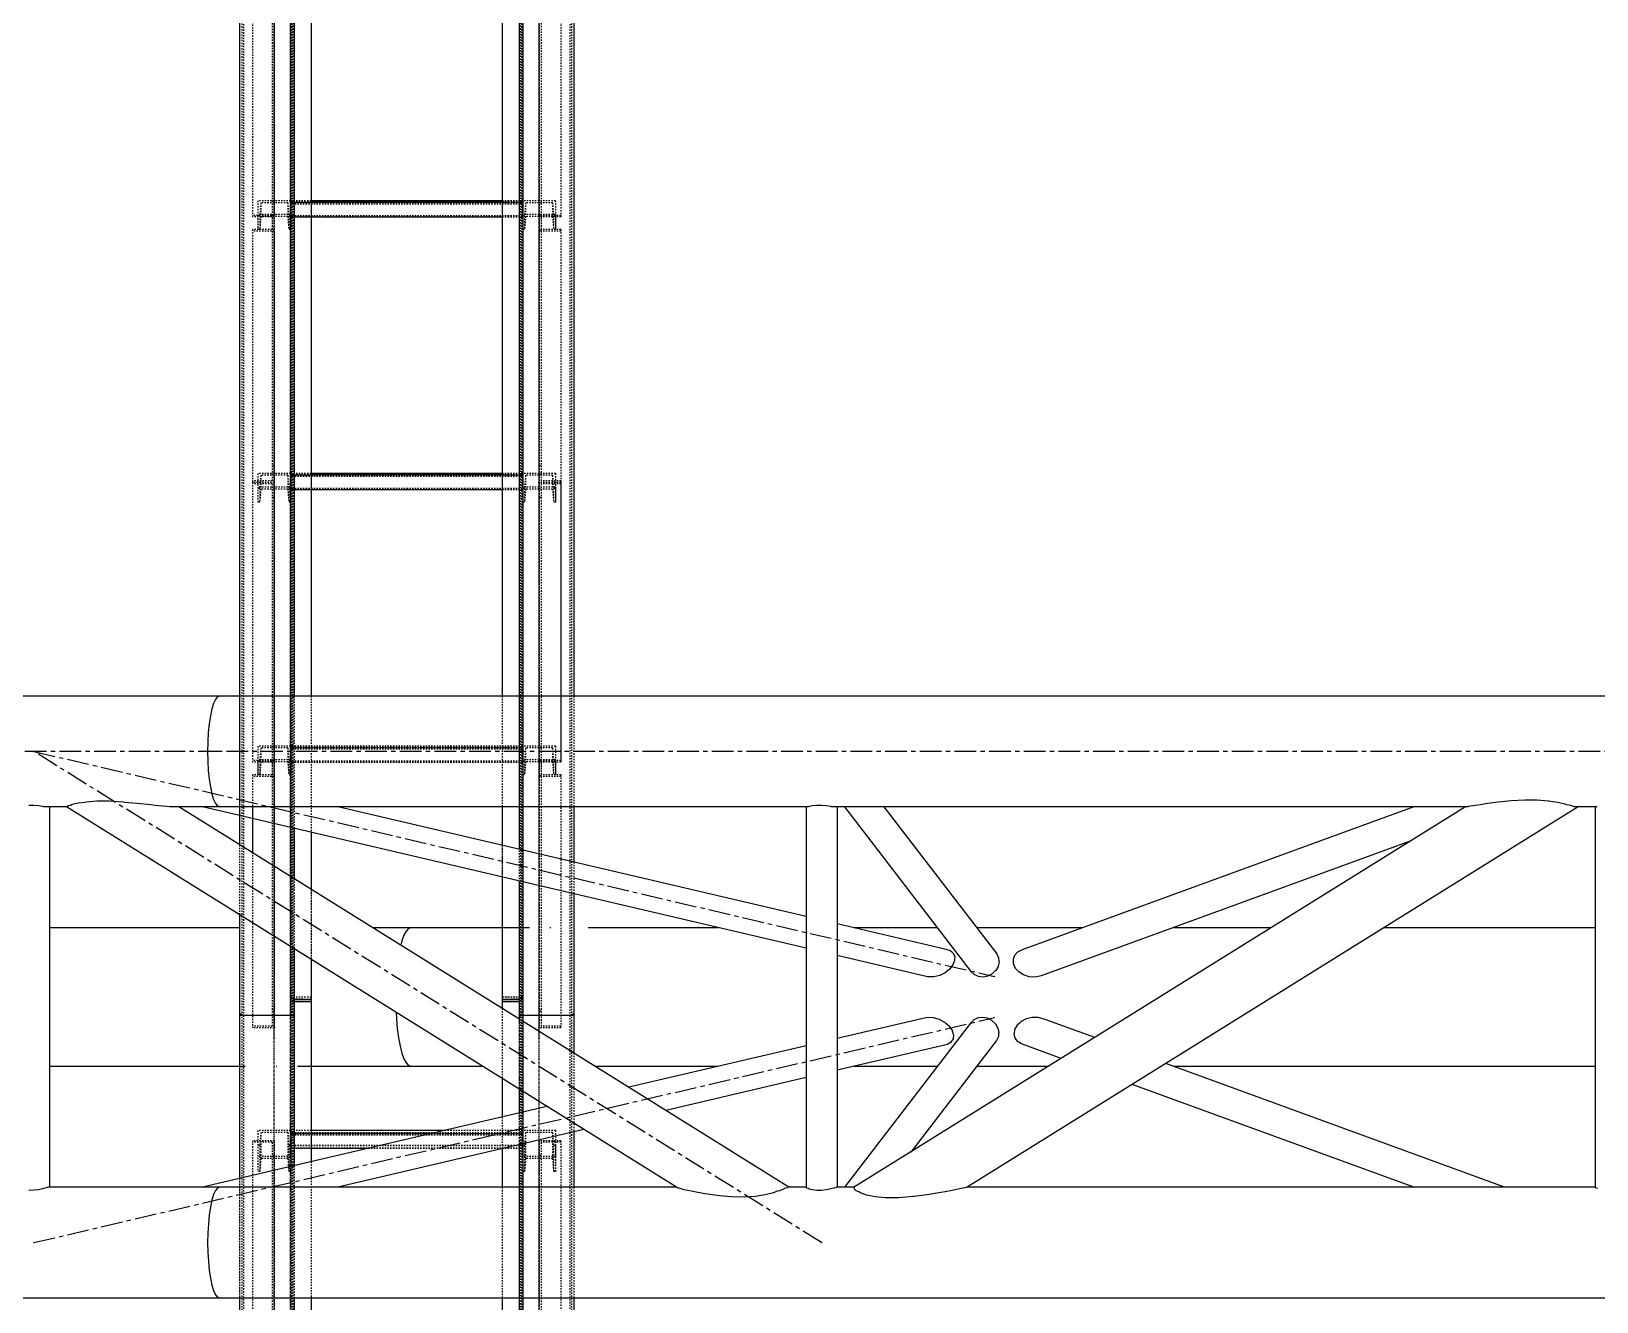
# Model space of a CAD drawing. Header units: millimetres. Extents: x 5143 to 30813, y 232 to 21408.
# Drawn here: x 8940 to 9513, y 7429 to 7894 of the extents above; entities that cross this region are included whole.
import ezdxf

# ---------------------------------------------------------------- set-up
doc = ezdxf.new("R2010")
doc.units = ezdxf.units.MM
doc.header["$LTSCALE"] = 0.25
for name, pattern in [('CENTER', [50.8, 31.75, -6.35, 6.35, -6.35]), ('XKITLINE00', [0]), ('XKITLINE02', [4, 2, -2]), ('XKITLINE03', [6, 3, -1, 1, -1])]:
    doc.linetypes.add(name, pattern=pattern)

msp = doc.modelspace()

# ---------------------------------------------------------------- linework, layer by layer
at = {"color": 1, "linetype": 'XKITLINE03'}
for p, q in [((9028.63, 7525.02), (9028.63, 9181.75)), ((9034.61, 7540.27), (9034.61, 9180.27)), ((9119.61, 9180.27), (9119.61, 7540.28)), ((9125.61, 7525.02), (9125.61, 9181.75)), ((9028.63, 7928.64), (9028.63, 7826.68)), ((9125.61, 7826.68), (9125.61, 7928.64)), ((9034.63, 7832.03), (9034.63, 7827)), ((9034.63, 7831.49), (9119.61, 7831.49)), ((9119.61, 7827), (9119.61, 7832.03)), ((9028.63, 7820.87), (9028.63, 7728.84)), ((9125.61, 7728.84), (9125.61, 7820.87)), ((9034.63, 7732.13), (9034.63, 7727.1)), ((9034.63, 7731.59), (9119.61, 7731.59)), ((9119.61, 7727.1), (9119.61, 7732.13)), ((9028.63, 7728.84), (9028.63, 7626.88)), ((9125.61, 7626.88), (9125.61, 7728.84)), ((9034.63, 7632.23), (9034.63, 7627.2)), ((9119.61, 7627.2), (9119.61, 7632.23)), ((9034.63, 7631.69), (9119.61, 7631.69)), ((9028.63, 7621.07), (9028.63, 7529.04)), ((9125.61, 7529.04), (9125.61, 7621.07)), ((9034.61, 5900.27), (9034.61, 7540.27)), ((9119.61, 7540.27), (9119.61, 5900.28)), ((9028.63, 5880.81), (9028.63, 7537.69)), ((9125.61, 5880.81), (9125.61, 7537.69)), ((9034.63, 7491.34), (9034.63, 7481.79)), ((9034.63, 7490.31), (9119.61, 7490.31)), ((9119.61, 7481.79), (9119.61, 7491.34)), ((9028.63, 7487.57), (9028.63, 7381.72)), ((9125.61, 7381.72), (9125.61, 7487.57))]:
    msp.add_line(p, q, dxfattribs=at)
at = {"color": 3, "linetype": 'XKITLINE02'}
for p, q in [((9034.61, 9180.27), (9034.61, 7539.38)), ((9035.46, 9180.21), (9035.46, 7539.44)), ((9118.76, 9180.21), (9118.76, 7539.44)), ((9119.61, 9180.27), (9119.61, 7539.38)), ((9015.93, 9176.95), (9015.93, 7570.38)), ((9016.78, 9176.95), (9016.78, 7533.97)), ((9017.31, 9176.75), (9017.31, 7533.54)), ((9034.55, 9176.75), (9034.54, 7533.54)), ((9035.08, 9176.95), (9035.08, 7533.97)), ((9118.31, 9176.95), (9118.31, 7582.78)), ((9119.16, 9176.95), (9119.16, 7533.97)), ((9119.69, 9176.75), (9119.69, 7533.54)), ((9136.93, 9176.75), (9136.92, 7533.54)), ((9137.46, 9176.95), (9137.46, 7533.97)), ((9042.11, 9119.58), (9042.11, 7540.24)), ((9112.11, 9110.57), (9112.11, 7540.24)), ((9020.63, 7928.64), (9020.63, 7826.12)), ((9027.83, 7928.08), (9027.83, 7821.13)), ((9028.63, 7926.9), (9028.63, 7821.13)), ((9125.61, 7928.64), (9125.61, 7821.13)), ((9126.41, 7928.08), (9126.41, 7821.13)), ((9133.61, 7928.64), (9133.61, 7826.12)), ((9022.63, 7832.03), (9022.63, 7826.53)), ((9034.63, 7832.03), (9022.63, 7832.03)), ((9022.63, 7832.03), (9022.63, 7826.68)), ((9034.63, 7827), (9022.63, 7827)), ((9023.69, 7831.33), (9023.31, 7826.53)), ((9033.57, 7831.33), (9023.69, 7831.33)), ((9023.69, 7831.33), (9023.69, 7826.3)), ((9028.63, 7826.93), (9027.83, 7826.93)), ((9027.83, 7826.93), (9027.83, 7821.48)), ((9027.83, 7826.93), (9027.83, 7729.45)), ((9028.63, 7826.93), (9028.63, 7820.87)), ((9028.63, 7826.93), (9028.63, 7728.84)), ((9033.57, 7831.33), (9033.95, 7826.53)), ((9033.57, 7831.33), (9033.57, 7826.3)), ((9034.63, 7832.03), (9034.63, 7826.53)), ((9034.63, 7832.03), (9034.63, 7827)), ((9034.63, 7832.03), (9034.63, 7825.99)), ((9042.11, 7832.03), (9034.63, 7832.03)), ((9042.11, 7831.49), (9034.63, 7831.49)), ((9119.61, 7831.28), (9034.63, 7831.28)), ((9119.61, 7830.84), (9034.63, 7830.84)), ((9034.63, 7827), (9034.63, 7821.51)), ((9119.61, 7832.03), (9112.11, 7832.03)), ((9119.61, 7831.49), (9112.11, 7831.49)), ((9119.61, 7832.03), (9119.61, 7825.99)), ((9119.61, 7832.03), (9119.61, 7827)), ((9119.61, 7832.03), (9119.61, 7826.53)), ((9131.61, 7832.03), (9119.61, 7832.03)), ((9119.61, 7827), (9119.61, 7821.51)), ((9131.61, 7827), (9119.61, 7827)), ((9120.67, 7831.33), (9120.29, 7826.53)), ((9120.67, 7831.33), (9120.67, 7826.3)), ((9130.55, 7831.33), (9120.67, 7831.33)), ((9125.61, 7826.93), (9125.61, 7728.84)), ((9126.41, 7826.93), (9125.61, 7826.93)), ((9126.41, 7826.93), (9126.41, 7729.45)), ((9130.55, 7831.33), (9130.55, 7826.3)), ((9130.55, 7831.33), (9130.93, 7826.53)), ((9131.61, 7832.03), (9131.61, 7827)), ((9131.61, 7832.03), (9131.61, 7826.53)), ((9131.61, 7827), (9131.61, 7821.51)), ((9028.63, 7826.68), (9020.63, 7826.68)), ((9027.83, 7826.12), (9020.63, 7826.12)), ((9027.83, 7821.48), (9020.63, 7821.48)), ((9020.63, 7821.48), (9020.63, 7820.87)), ((9020.63, 7821.48), (9020.63, 7728.84)), ((9022.63, 7826.68), (9022.63, 7821.51)), ((9023.31, 7826.53), (9022.63, 7826.53)), ((9022.63, 7826.53), (9022.63, 7821.51)), ((9023.31, 7821.51), (9022.63, 7821.51)), ((9023.31, 7826.53), (9023.31, 7821.51)), ((9023.69, 7826.3), (9023.31, 7821.51)), ((9033.57, 7826.3), (9023.69, 7826.3)), ((9028.63, 7821.13), (9027.83, 7821.13)), ((9033.57, 7826.3), (9033.95, 7821.51)), ((9034.63, 7826.53), (9033.95, 7826.53)), ((9033.95, 7826.53), (9033.95, 7821.51)), ((9034.63, 7821.51), (9033.95, 7821.51)), ((9034.63, 7826.53), (9034.63, 7821.51)), ((9119.61, 7826.53), (9034.63, 7826.53)), ((9119.61, 7826.5), (9034.63, 7826.5)), ((9119.61, 7826.02), (9034.63, 7826.02)), ((9042.11, 7825.99), (9034.63, 7825.99)), ((9119.61, 7825.99), (9112.11, 7825.99)), ((9119.61, 7826.53), (9119.61, 7821.51)), ((9120.29, 7826.53), (9119.61, 7826.53)), ((9120.29, 7821.51), (9119.61, 7821.51)), ((9120.29, 7826.53), (9120.29, 7821.51)), ((9120.67, 7826.3), (9120.29, 7821.51)), ((9130.55, 7826.3), (9120.67, 7826.3)), ((9125.61, 7826.68), (9125.61, 7821.13)), ((9133.61, 7826.68), (9125.61, 7826.68)), ((9126.41, 7821.13), (9125.61, 7821.13)), ((9126.41, 7826.12), (9126.41, 7821.13)), ((9133.61, 7826.12), (9126.41, 7826.12)), ((9133.61, 7821.48), (9126.41, 7821.48)), ((9130.55, 7826.3), (9130.93, 7821.51)), ((9130.93, 7826.53), (9130.93, 7821.51)), ((9131.61, 7826.53), (9130.93, 7826.53)), ((9131.61, 7821.51), (9130.93, 7821.51)), ((9131.61, 7826.53), (9131.61, 7821.51)), ((9133.61, 7826.68), (9133.61, 7826.12)), ((9133.61, 7821.48), (9133.61, 7728.84)), ((9028.63, 7820.87), (9020.63, 7820.87)), ((9133.61, 7820.87), (9125.61, 7820.87)), ((9027.83, 7729.45), (9020.63, 7729.45)), ((9022.63, 7732.13), (9022.63, 7721.61)), ((9034.63, 7732.13), (9022.63, 7732.13)), ((9023.69, 7731.43), (9023.31, 7726.63)), ((9033.57, 7731.43), (9023.69, 7731.43)), ((9023.69, 7731.43), (9023.69, 7726.4)), ((9028.63, 7734.91), (9027.83, 7734.91)), ((9033.57, 7731.43), (9033.95, 7726.63)), ((9033.57, 7731.43), (9033.57, 7726.4)), ((9034.63, 7732.13), (9034.63, 7721.61)), ((9034.63, 7732.13), (9034.63, 7726.09)), ((9042.11, 7732.13), (9034.63, 7732.13)), ((9042.11, 7731.59), (9034.63, 7731.59)), ((9119.61, 7731.38), (9034.63, 7731.38)), ((9119.61, 7730.94), (9034.63, 7730.94)), ((9119.61, 7732.13), (9112.11, 7732.13)), ((9119.61, 7731.59), (9112.11, 7731.59)), ((9119.61, 7732.13), (9119.61, 7726.09)), ((9119.61, 7732.13), (9119.61, 7727.1)), ((9119.61, 7732.13), (9119.61, 7726.63)), ((9131.61, 7732.13), (9119.61, 7732.13)), ((9120.67, 7731.43), (9120.29, 7726.63)), ((9120.67, 7731.43), (9120.67, 7726.4)), ((9130.55, 7731.43), (9120.67, 7731.43)), ((9125.61, 7734.91), (9125.61, 7728.84)), ((9126.41, 7734.91), (9125.61, 7734.91)), ((9126.41, 7734.91), (9126.41, 7729.45)), ((9133.61, 7729.45), (9126.41, 7729.45)), ((9130.55, 7731.43), (9130.55, 7726.4)), ((9130.55, 7731.43), (9130.93, 7726.63)), ((9131.61, 7732.13), (9131.61, 7727.1)), ((9131.61, 7732.13), (9131.61, 7726.63)), ((9133.61, 7729.45), (9133.61, 7728.84)), ((9020.63, 7728.84), (9020.63, 7728.29)), ((9028.63, 7728.84), (9020.63, 7728.84)), ((9020.63, 7728.84), (9020.63, 7626.32)), ((9028.63, 7728.84), (9020.63, 7728.84)), ((9027.83, 7728.29), (9020.63, 7728.29)), ((9034.63, 7727.1), (9022.63, 7727.1)), ((9023.31, 7726.63), (9022.63, 7726.63)), ((9023.31, 7726.63), (9023.31, 7721.61)), ((9023.69, 7726.4), (9023.31, 7721.61)), ((9033.57, 7726.4), (9023.69, 7726.4)), ((9027.83, 7728.29), (9027.83, 7723.29)), ((9027.83, 7728.29), (9027.83, 7621.33)), ((9028.63, 7728.84), (9028.63, 7723.29)), ((9028.63, 7726.4), (9028.63, 7621.33)), ((9033.57, 7726.4), (9033.95, 7721.61)), ((9034.63, 7726.63), (9033.95, 7726.63)), ((9033.95, 7726.63), (9033.95, 7721.61)), ((9119.61, 7726.63), (9034.63, 7726.63)), ((9119.61, 7726.6), (9034.63, 7726.6)), ((9119.61, 7726.12), (9034.63, 7726.12)), ((9042.11, 7726.09), (9034.63, 7726.09)), ((9119.61, 7726.09), (9112.11, 7726.09)), ((9119.61, 7727.1), (9119.61, 7721.61)), ((9131.61, 7727.1), (9119.61, 7727.1)), ((9119.61, 7726.63), (9119.61, 7721.61)), ((9120.29, 7726.63), (9119.61, 7726.63)), ((9120.29, 7726.63), (9120.29, 7721.61)), ((9120.67, 7726.4), (9120.29, 7721.61)), ((9130.55, 7726.4), (9120.67, 7726.4)), ((9125.61, 7728.84), (9125.61, 7621.33)), ((9133.61, 7728.84), (9125.61, 7728.84)), ((9133.61, 7728.84), (9125.61, 7728.84)), ((9126.41, 7728.29), (9126.41, 7621.33)), ((9133.61, 7728.29), (9126.41, 7728.29)), ((9130.55, 7726.4), (9130.93, 7721.61)), ((9130.93, 7726.63), (9130.93, 7721.61)), ((9131.61, 7726.63), (9130.93, 7726.63)), ((9131.61, 7727.1), (9131.61, 7721.61)), ((9131.61, 7726.63), (9131.61, 7721.61)), ((9133.61, 7728.84), (9133.61, 7626.32)), ((9133.61, 7728.29), (9133.61, 7626.32)), ((9023.31, 7721.61), (9022.63, 7721.61)), ((9028.63, 7723.29), (9027.83, 7723.29)), ((9034.63, 7721.61), (9033.95, 7721.61)), ((9120.29, 7721.61), (9119.61, 7721.61)), ((9126.41, 7723.29), (9125.61, 7723.29)), ((9131.61, 7721.61), (9130.93, 7721.61)), ((9015.93, 7650.57), (9015.93, 7606.78)), ((9035.93, 7650.57), (9035.93, 7602.09)), ((9042.11, 7650.57), (9042.11, 7600.65)), ((9112.11, 7650.57), (9112.11, 7609.97)), ((9118.31, 7650.57), (9118.31, 7609.97)), ((9138.31, 7650.57), (9138.31, 7609.97)), ((9022.63, 7632.23), (9022.63, 7626.73)), ((9034.63, 7632.23), (9022.63, 7632.23)), ((9022.63, 7632.23), (9022.63, 7627.2)), ((9034.63, 7632.23), (9034.63, 7626.73)), ((9034.63, 7632.23), (9034.63, 7627.2)), ((9034.63, 7632.23), (9034.63, 7626.19)), ((9119.61, 7632.23), (9034.63, 7632.23)), ((9119.61, 7632.23), (9119.61, 7627.2)), ((9119.61, 7632.23), (9119.61, 7626.73)), ((9131.61, 7632.23), (9119.61, 7632.23)), ((9119.61, 7632.23), (9119.61, 7626.19)), ((9131.61, 7632.23), (9131.61, 7627.2)), ((9131.61, 7632.23), (9131.61, 7626.73)), ((9028.63, 7626.88), (9020.63, 7626.88)), ((9027.83, 7626.32), (9020.63, 7626.32)), ((9022.63, 7627.2), (9022.63, 7621.71)), ((9034.63, 7627.2), (9022.63, 7627.2)), ((9023.31, 7626.73), (9022.63, 7626.73)), ((9022.63, 7626.73), (9022.63, 7621.71)), ((9023.69, 7631.53), (9023.31, 7626.73)), ((9023.31, 7626.73), (9023.31, 7621.71)), ((9023.69, 7626.5), (9023.31, 7621.71)), ((9033.57, 7631.53), (9023.69, 7631.53)), ((9023.69, 7631.53), (9023.69, 7626.5)), ((9033.57, 7626.5), (9023.69, 7626.5)), ((9028.63, 7627.14), (9027.83, 7627.14)), ((9027.83, 7627.14), (9027.83, 7610.28)), ((9027.83, 7627.14), (9027.83, 7529.65)), ((9028.63, 7627.14), (9028.63, 7610.28)), ((9028.63, 7627.14), (9028.63, 7529.04)), ((9033.57, 7631.53), (9033.95, 7626.73)), ((9033.57, 7631.53), (9033.57, 7626.5)), ((9033.57, 7626.5), (9033.95, 7621.71)), ((9034.63, 7626.73), (9033.95, 7626.73)), ((9033.95, 7626.73), (9033.95, 7621.71)), ((9119.61, 7631.69), (9034.63, 7631.69)), ((9119.61, 7631.48), (9034.63, 7631.48)), ((9119.61, 7631.04), (9034.63, 7631.04)), ((9034.63, 7627.2), (9034.63, 7621.71)), ((9034.63, 7626.73), (9034.63, 7621.71)), ((9119.61, 7626.73), (9034.63, 7626.73)), ((9119.61, 7626.7), (9034.63, 7626.7)), ((9119.61, 7626.23), (9034.63, 7626.23)), ((9119.61, 7626.19), (9034.63, 7626.19)), ((9119.61, 7627.2), (9119.61, 7621.71)), ((9131.61, 7627.2), (9119.61, 7627.2)), ((9119.61, 7626.73), (9119.61, 7621.71)), ((9120.29, 7626.73), (9119.61, 7626.73)), ((9120.67, 7631.53), (9120.29, 7626.73)), ((9120.29, 7626.73), (9120.29, 7621.71)), ((9120.67, 7626.5), (9120.29, 7621.71)), ((9120.67, 7631.53), (9120.67, 7626.5)), ((9130.55, 7631.53), (9120.67, 7631.53)), ((9130.55, 7626.5), (9120.67, 7626.5)), ((9125.61, 7627.14), (9125.61, 7533.54)), ((9126.41, 7627.14), (9125.61, 7627.14)), ((9125.61, 7626.88), (9125.61, 7621.33)), ((9133.61, 7626.88), (9125.61, 7626.88)), ((9126.41, 7627.14), (9126.41, 7529.65)), ((9126.41, 7626.32), (9126.41, 7621.33)), ((9133.61, 7626.32), (9126.41, 7626.32)), ((9130.55, 7631.53), (9130.55, 7626.5)), ((9130.55, 7631.53), (9130.93, 7626.73)), ((9130.55, 7626.5), (9130.93, 7621.71)), ((9130.93, 7626.73), (9130.93, 7621.71)), ((9131.61, 7626.73), (9130.93, 7626.73)), ((9131.61, 7627.2), (9131.61, 7621.71)), ((9131.61, 7626.73), (9131.61, 7621.71)), ((9027.83, 7621.68), (9020.63, 7621.68)), ((9020.63, 7621.68), (9020.63, 7593.18)), ((9028.63, 7621.07), (9020.63, 7621.07)), ((9023.31, 7621.71), (9022.63, 7621.71)), ((9028.63, 7621.33), (9027.83, 7621.33)), ((9034.63, 7621.71), (9033.95, 7621.71)), ((9120.29, 7621.71), (9119.61, 7621.71)), ((9126.41, 7621.33), (9125.61, 7621.33)), ((9133.61, 7621.07), (9125.61, 7621.07)), ((9133.61, 7621.68), (9126.41, 7621.68)), ((9131.61, 7621.71), (9130.93, 7621.71)), ((9133.61, 7621.68), (9133.61, 7529.04)), ((9133.61, 7621.68), (9133.61, 7529.65)), ((9020.63, 7610.28), (9020.63, 7529.04)), ((9112.11, 7595.86), (9112.11, 7584.23)), ((9138.31, 7589.72), (9138.31, 7578.09)), ((9035.93, 7583.63), (9035.93, 7557.91)), ((9042.11, 7579.78), (9042.11, 7554.05)), ((9042.11, 7540.27), (9034.61, 7540.27)), ((9034.61, 7540.27), (9034.61, 5898.57)), ((9042.11, 7540.27), (9034.61, 7540.27)), ((9042.11, 7540.24), (9035.46, 7540.21)), ((9042.11, 7540.2), (9035.46, 7540.16)), ((9035.46, 7540.16), (9035.46, 5898.69)), ((9042.11, 7540.27), (9042.11, 7540.24)), ((9042.11, 7540.27), (9042.11, 7539.38)), ((9119.61, 7540.28), (9112.11, 7540.28)), ((9112.11, 7540.28), (9112.11, 7540.24)), ((9119.61, 7540.27), (9112.11, 7540.27)), ((9112.11, 7540.27), (9112.11, 7540.2)), ((9112.11, 7540.27), (9112.11, 7539.38)), ((9118.76, 7540.21), (9112.11, 7540.24)), ((9118.76, 7540.16), (9112.11, 7540.2)), ((9118.76, 7540.16), (9118.76, 5898.69)), ((9119.61, 7540.27), (9119.61, 5898.57)), ((9028.63, 7535.11), (9027.83, 7535.11)), ((9035.93, 7539.38), (9034.61, 7539.38)), ((9035.93, 7538.57), (9034.61, 7538.57)), ((9042.11, 7539.42), (9035.46, 7539.44)), ((9035.93, 7538.68), (9035.46, 7538.69)), ((9042.11, 7539.42), (9042.11, 7539.38)), ((9042.11, 7538.64), (9042.11, 7538.57)), ((9118.76, 7539.44), (9112.11, 7539.42)), ((9112.11, 7538.64), (9112.11, 7538.57)), ((9112.11, 7538.64), (9112.11, 7538.57)), ((9112.11, 7536.11), (9112.11, 7510.39)), ((9119.61, 7539.38), (9118.31, 7539.38)), ((9118.76, 7538.69), (9118.31, 7538.68)), ((9119.61, 7538.57), (9118.31, 7538.57)), ((9125.61, 7535.11), (9125.61, 7529.04)), ((9126.41, 7535.11), (9125.61, 7535.11)), ((9126.41, 7535.11), (9126.41, 7529.65)), ((9016.78, 7533.97), (9015.93, 7533.97)), ((9015.93, 7533.97), (9015.93, 5930.38)), ((9016.78, 7533.97), (9015.93, 7533.97)), ((9017.31, 7533.54), (9016.78, 7533.97)), ((9016.78, 7533.97), (9016.78, 5889.26)), ((9017.31, 7533.54), (9016.78, 7533.97)), ((9034.54, 7533.54), (9017.31, 7533.54)), ((9017.31, 7533.54), (9017.31, 5888.53)), ((9034.55, 7533.54), (9017.31, 7533.54)), ((9027.83, 7529.65), (9020.63, 7529.65)), ((9028.63, 7529.04), (9020.63, 7529.04)), ((9035.08, 7533.97), (9034.54, 7533.54)), ((9034.55, 7533.54), (9034.54, 5888.53)), ((9035.08, 7533.97), (9034.55, 7533.54)), ((9035.93, 7533.97), (9035.08, 7533.97)), ((9035.08, 7533.97), (9035.08, 5889.26)), ((9035.93, 7533.97), (9035.08, 7533.97)), ((9035.93, 7533.97), (9035.93, 7533.48)), ((9119.16, 7533.97), (9118.31, 7533.97)), ((9118.31, 7533.97), (9118.31, 5888.43)), ((9119.16, 7533.97), (9118.31, 7533.97)), ((9118.31, 7532.25), (9118.31, 7506.52)), ((9119.69, 7533.54), (9119.16, 7533.97)), ((9119.16, 7533.97), (9119.16, 5889.26)), ((9119.69, 7533.54), (9119.16, 7533.97)), ((9136.92, 7533.54), (9119.69, 7533.54)), ((9119.69, 7533.54), (9119.69, 5888.53)), ((9136.93, 7533.54), (9119.69, 7533.54)), ((9133.61, 7529.04), (9125.61, 7529.04)), ((9133.61, 7529.65), (9126.41, 7529.65)), ((9137.46, 7533.97), (9136.92, 7533.54)), ((9136.93, 7533.54), (9136.92, 5888.53)), ((9137.46, 7533.97), (9136.93, 7533.54)), ((9138.31, 7533.97), (9137.46, 7533.97)), ((9137.46, 7533.97), (9137.46, 5889.26)), ((9138.31, 7533.97), (9137.46, 7533.97)), ((9138.31, 7533.97), (9138.31, 7533.48)), ((9138.31, 7519.77), (9138.31, 7490.83)), ((9112.11, 7496.32), (9112.11, 7484.69)), ((9118.31, 7497.77), (9118.31, 7486.14)), ((9022.63, 7491.34), (9022.63, 7485.86)), ((9034.63, 7491.34), (9022.63, 7491.34)), ((9022.63, 7491.34), (9022.63, 7476.31)), ((9023.69, 7490.64), (9023.31, 7485.86)), ((9033.57, 7490.64), (9023.69, 7490.64)), ((9023.69, 7490.64), (9023.69, 7481.09)), ((9033.57, 7490.64), (9033.95, 7485.86)), ((9033.57, 7490.64), (9033.57, 7481.09)), ((9034.63, 7491.34), (9034.63, 7485.86)), ((9034.63, 7491.34), (9034.63, 7476.31)), ((9034.63, 7491.34), (9034.63, 7484.83)), ((9042.11, 7491.34), (9034.63, 7491.34)), ((9119.61, 7490.55), (9034.63, 7490.55)), ((9042.11, 7490.31), (9034.63, 7490.31)), ((9119.61, 7489.71), (9034.63, 7489.71)), ((9119.61, 7490.31), (9086.5, 7490.31)), ((9119.61, 7491.34), (9090.87, 7491.34)), ((9119.61, 7491.34), (9119.61, 7481.79)), ((9119.61, 7491.34), (9119.61, 7485.86)), ((9131.61, 7491.34), (9119.61, 7491.34)), ((9119.61, 7491.34), (9119.61, 7484.83)), ((9120.67, 7490.64), (9120.29, 7485.86)), ((9120.67, 7490.64), (9120.67, 7481.09)), ((9130.55, 7490.64), (9120.67, 7490.64)), ((9130.55, 7490.64), (9130.55, 7481.09)), ((9130.55, 7490.64), (9130.93, 7485.86)), ((9131.61, 7491.34), (9131.61, 7481.79)), ((9131.61, 7491.34), (9131.61, 7485.86)), ((9020.63, 7487.57), (9020.63, 7487.04)), ((9028.63, 7487.57), (9020.63, 7487.57)), ((9020.63, 7487.57), (9020.63, 7381.19)), ((9027.83, 7487.04), (9020.63, 7487.04)), ((9023.31, 7485.86), (9022.63, 7485.86)), ((9023.31, 7485.86), (9023.31, 7476.31)), ((9027.83, 7487.04), (9027.83, 7482.26)), ((9027.83, 7487.04), (9027.83, 7376.4)), ((9028.63, 7487.57), (9028.63, 7482.26)), ((9028.63, 7487.57), (9028.63, 7376.4)), ((9034.63, 7485.86), (9033.95, 7485.86)), ((9033.95, 7485.86), (9033.95, 7476.31)), ((9119.61, 7485.86), (9034.63, 7485.86)), ((9119.61, 7485.8), (9034.63, 7485.8)), ((9119.61, 7484.89), (9034.63, 7484.89)), ((9042.11, 7484.83), (9034.63, 7484.83)), ((9119.61, 7484.83), (9063.13, 7484.83)), ((9119.61, 7485.86), (9119.61, 7476.31)), ((9120.29, 7485.86), (9119.61, 7485.86)), ((9120.29, 7485.86), (9120.29, 7476.31)), ((9125.61, 7487.57), (9125.61, 7376.4)), ((9133.61, 7487.57), (9125.61, 7487.57)), ((9126.41, 7487.04), (9126.41, 7376.4)), ((9133.61, 7487.04), (9126.41, 7487.04)), ((9130.93, 7485.86), (9130.93, 7476.31)), ((9131.61, 7485.86), (9130.93, 7485.86)), ((9131.61, 7485.86), (9131.61, 7476.31)), ((9133.61, 7487.57), (9133.61, 7381.19)), ((9034.63, 7481.79), (9022.63, 7481.79)), ((9023.69, 7481.09), (9023.31, 7476.31)), ((9033.57, 7481.09), (9023.69, 7481.09)), ((9028.63, 7482.26), (9027.83, 7482.26)), ((9033.57, 7481.09), (9033.95, 7476.31)), ((9035.93, 7478.46), (9035.93, 7429.97)), ((9042.11, 7479.9), (9042.11, 5900.2)), ((9119.61, 7481.79), (9119.61, 7476.31)), ((9131.61, 7481.79), (9119.61, 7481.79)), ((9120.67, 7481.09), (9120.29, 7476.31)), ((9130.55, 7481.09), (9120.67, 7481.09)), ((9126.41, 7482.26), (9125.61, 7482.26)), ((9130.55, 7481.09), (9130.93, 7476.31)), ((9131.61, 7481.79), (9131.61, 7476.31)), ((9015.93, 7473.77), (9015.93, 7429.97)), ((9023.31, 7476.31), (9022.63, 7476.31)), ((9034.63, 7476.31), (9033.95, 7476.31)), ((9120.29, 7476.31), (9119.61, 7476.31)), ((9131.61, 7476.31), (9130.93, 7476.31)), ((9112.11, 7470.57), (9112.11, 5900.2)), ((9118.31, 7470.57), (9118.31, 7429.97)), ((9138.31, 7470.57), (9138.31, 7429.97)), ((9042.11, 7430.28), (9042.11, 7429.97)), ((9112.11, 7430.28), (9112.11, 7429.97))]:
    msp.add_line(p, q, dxfattribs=at)
at = {"color": 7, "linetype": 'XKITLINE00'}
for p, q in [((9015.93, 9069.97), (9015.93, 7650.57)), ((9035.93, 9069.97), (9035.93, 7650.57)), ((9042.11, 9069.97), (9042.11, 7650.57)), ((9112.11, 9069.97), (9112.11, 7650.57)), ((9118.31, 9069.97), (9118.31, 7650.57)), ((9138.31, 9069.97), (9138.31, 7650.57)), ((9112.11, 7832.03), (9042.11, 7832.03)), ((9112.11, 7831.49), (9042.11, 7831.49)), ((9112.11, 7825.99), (9042.11, 7825.99)), ((9112.11, 7732.13), (9042.11, 7732.13)), ((9112.11, 7731.59), (9042.11, 7731.59)), ((9112.11, 7726.09), (9042.11, 7726.09)), ((9112.11, 7609.97), (9112.11, 7595.86)), ((9118.31, 7609.97), (9118.31, 7594.41)), ((9138.31, 7609.97), (9138.31, 7589.72)), ((9015.93, 7606.78), (9015.93, 7596.11)), ((9035.93, 7602.09), (9035.93, 7583.63)), ((9042.11, 7600.65), (9042.11, 7579.78)), ((9112.11, 7584.23), (9112.11, 7539.38)), ((9118.31, 7582.78), (9118.31, 7533.48)), ((9138.31, 7578.09), (9138.31, 7533.48)), ((9015.93, 7570.38), (9015.93, 7533.48)), ((9035.93, 7557.91), (9035.93, 7533.48)), ((9042.11, 7554.05), (9042.11, 7539.38)), ((9042.11, 7539.38), (9035.93, 7539.38)), ((9042.11, 7538.64), (9035.93, 7538.68)), ((9042.11, 7538.57), (9035.93, 7538.57)), ((9042.11, 7539.38), (9042.11, 7479.9)), ((9118.31, 7539.38), (9112.11, 7539.38)), ((9112.11, 7539.38), (9112.11, 7538.64)), ((9118.31, 7538.68), (9112.11, 7538.64)), ((9112.11, 7538.64), (9112.11, 7538.57)), ((9118.31, 7538.57), (9112.11, 7538.57)), ((9112.11, 7538.57), (9112.11, 7536.11)), ((9035.93, 7533.48), (9015.93, 7533.48)), ((9015.93, 7533.48), (9015.93, 7473.77)), ((9035.93, 7533.48), (9015.93, 7533.48)), ((9035.93, 7533.48), (9035.93, 7478.46)), ((9138.31, 7533.48), (9118.31, 7533.48)), ((9118.31, 7533.48), (9118.31, 7532.25)), ((9138.31, 7533.48), (9118.31, 7533.48)), ((9138.31, 7533.48), (9138.31, 7519.77)), ((9112.11, 7510.39), (9112.11, 7496.32)), ((9118.31, 7506.52), (9118.31, 7497.77)), ((9090.87, 7491.34), (9042.11, 7491.34)), ((9086.5, 7490.31), (9042.11, 7490.31)), ((9138.31, 7490.83), (9138.31, 7470.57)), ((9063.13, 7484.83), (9042.11, 7484.83)), ((9112.11, 7484.69), (9112.11, 7470.57)), ((9118.31, 7486.14), (9118.31, 7470.57)), ((9015.93, 7429.97), (9015.93, 6010.57)), ((9035.93, 7429.97), (9035.93, 6010.57)), ((9042.11, 7429.97), (9042.11, 6010.57)), ((9112.11, 7429.97), (9112.11, 6010.57)), ((9118.31, 7429.97), (9118.31, 6010.57)), ((9138.31, 7429.97), (9138.31, 6010.57))]:
    msp.add_line(p, q, dxfattribs=at)
at = {"color": 8, "linetype": 'XKITLINE00'}
for p, q in [((9008.64, 7650.57), (7574.65, 7650.57)), ((9007.12, 7649.35), (9006.41, 7647.86)), ((9007.11, 7649.35), (9006.41, 7647.86)), ((9007.87, 7650.27), (9007.11, 7649.35)), ((9007.87, 7650.27), (9007.12, 7649.35)), ((9008.64, 7650.57), (9007.87, 7650.27)), ((9008.64, 7650.57), (9007.87, 7650.27)), ((10084.2, 7650.57), (9008.64, 7650.57)), ((9005.77, 7645.83), (9005.22, 7643.32)), ((9006.41, 7647.86), (9005.77, 7645.83)), ((9004.78, 7640.42), (9004.45, 7637.22)), ((9005.22, 7643.32), (9004.78, 7640.42)), ((9004.25, 7633.8), (9004.18, 7630.27)), ((9004.45, 7637.22), (9004.25, 7633.8)), ((9004.18, 7630.27), (9004.25, 7626.75)), ((9004.25, 7626.75), (9004.45, 7623.33)), ((9004.45, 7623.33), (9004.78, 7620.12)), ((9004.78, 7620.12), (9005.22, 7617.23)), ((9005.22, 7617.23), (9005.77, 7614.72)), ((9005.77, 7614.72), (9006.41, 7612.69)), ((8940.53, 7610.43), (8938.77, 7610.46)), ((8942.29, 7610.3), (8940.53, 7610.43)), ((8943.88, 7610.06), (8942.29, 7610.3)), ((8944.07, 7610.01), (8943.88, 7610.06)), ((8945.14, 7609.97), (8944.07, 7610.01)), ((8952.66, 7609.97), (8945.14, 7609.97)), ((8945.95, 7609.93), (8945.14, 7609.97)), ((8945.72, 7609.97), (8945.68, 7609.94)), ((8946.03, 7609.91), (8945.95, 7609.93)), ((8946.1, 7609.97), (8946.03, 7609.91)), ((8946.23, 7609.97), (8946.23, 7470.6)), ((9175.93, 7470.58), (8952.47, 7609.97)), ((8952.67, 7609.92), (8952.47, 7609.97)), ((8953.24, 7610.3), (8952.63, 7609.95)), ((8954.12, 7610.46), (8953.24, 7610.3)), ((8954.62, 7610.77), (8954.12, 7610.46)), ((8956.76, 7611.3), (8954.62, 7610.77)), ((8959.31, 7611.6), (8956.76, 7611.3)), ((8959.81, 7611.71), (8959.31, 7611.6)), ((8963.57, 7612.01), (8959.81, 7611.71)), ((8968.15, 7611.99), (8963.57, 7612.01)), ((8973.33, 7611.65), (8968.15, 7611.99)), ((8973.73, 7611.6), (8973.33, 7611.65)), ((8978.46, 7611.24), (8973.73, 7611.6)), ((8983.46, 7610.69), (8978.46, 7611.24)), ((8985.01, 7610.46), (8983.46, 7610.69)), ((8987.69, 7610.26), (8985.01, 7610.46)), ((8990.9, 7609.92), (8987.69, 7610.26)), ((9008.64, 7609.97), (8990.37, 7609.97)), ((8991.9, 7609.97), (8990.71, 7609.94)), ((8991.01, 7609.92), (8990.9, 7609.92)), ((8992.8, 7609.97), (8991.01, 7609.92)), ((9217.1, 7470.63), (8993.7, 7609.97)), ((9223.41, 7558.14), (9002.32, 7609.97)), ((9006.41, 7612.69), (9007.12, 7611.2)), ((9006.41, 7612.69), (9007.11, 7611.2)), ((9007.11, 7611.2), (9007.87, 7610.28)), ((9007.12, 7611.2), (9007.87, 7610.28)), ((9008.64, 7609.97), (9007.87, 7610.28)), ((9008.64, 7609.97), (9007.87, 7610.28)), ((9223.69, 7609.97), (9008.64, 7609.97)), ((9223.41, 7569.77), (9051.92, 7609.97)), ((9223.69, 7609.98), (9223.41, 7609.94)), ((9223.41, 7609.94), (9223.41, 7470.48)), ((9224.16, 7610), (9223.69, 7609.98)), ((9224.5, 7610.13), (9224.16, 7610)), ((9225.76, 7610.33), (9224.5, 7610.13)), ((9227.35, 7610.44), (9225.76, 7610.33)), ((9229.11, 7610.43), (9227.35, 7610.44)), ((9230.87, 7610.31), (9229.11, 7610.43)), ((9232.46, 7610.08), (9230.87, 7610.31)), ((9232.79, 7610), (9232.46, 7610.08)), ((9233.72, 7609.98), (9232.79, 7610)), ((9234.53, 7609.93), (9233.72, 7609.98)), ((9465.34, 7609.97), (9233.72, 7609.97)), ((9234.32, 7609.97), (9234.29, 7609.95)), ((9234.65, 7609.91), (9234.53, 7609.93)), ((9234.71, 7609.97), (9234.65, 7609.91)), ((9234.81, 7609.97), (9234.81, 7470.61)), ((9237.5, 7609.97), (9283.8, 7549.65)), ((9464.91, 7609.95), (9240.83, 7470.43)), ((9251.87, 7609.97), (9293.27, 7556.04)), ((9506.25, 7609.97), (9282.4, 7470.6)), ((9446.07, 7609.97), (9302.51, 7557.52)), ((9465.81, 7610), (9464.91, 7609.95)), ((9465.96, 7610.05), (9465.81, 7610)), ((9468.57, 7610.5), (9465.96, 7610.05)), ((9470.43, 7610.71), (9468.57, 7610.5)), ((9472.26, 7611.06), (9470.43, 7610.71)), ((9476.77, 7611.67), (9472.26, 7611.06)), ((9480.72, 7612.01), (9476.77, 7611.67)), ((9481.63, 7612.13), (9480.72, 7612.01)), ((9486.64, 7612.45), (9481.63, 7612.13)), ((9491.24, 7612.43), (9486.64, 7612.45)), ((9495.21, 7612.07), (9491.24, 7612.43)), ((9495.45, 7612.01), (9495.21, 7612.07)), ((9498.7, 7611.6), (9495.45, 7612.01)), ((9501.41, 7610.98), (9498.7, 7611.6)), ((9502, 7610.71), (9501.41, 7610.98)), ((9503.56, 7610.45), (9502, 7610.71)), ((9504.92, 7610), (9503.56, 7610.45)), ((9504.98, 7610), (9504.92, 7610)), ((9506.05, 7609.94), (9504.98, 7610)), ((9512.78, 7609.97), (9505.47, 7609.97)), ((9506.05, 7609.94), (9506.07, 7609.91)), ((9506.19, 7609.97), (9506.07, 7609.91)), ((9512.78, 7609.98), (9512.5, 7609.94)), ((9512.5, 7609.94), (9512.5, 7470.48)), ((9513.25, 7610), (9512.78, 7609.98)), ((9444.67, 7597.35), (9309.58, 7547.98)), ((9015.63, 7565.67), (8946.23, 7565.67)), ((9078.65, 7565.67), (9064.72, 7565.67)), ((9076.93, 7564.43), (9076.12, 7562.91)), ((9076.93, 7564.43), (9076.13, 7562.91)), ((9077.78, 7565.36), (9076.93, 7564.43)), ((9077.78, 7565.36), (9076.93, 7564.43)), ((9078.65, 7565.67), (9077.78, 7565.36)), ((9078.65, 7565.67), (9077.78, 7565.36)), ((9122.11, 7565.67), (9078.65, 7565.67)), ((9129.89, 7565.67), (9129.61, 7565.67)), ((9191.27, 7565.67), (9143.61, 7565.67)), ((9274.29, 7557.84), (9234.81, 7567.1)), ((9271.5, 7565.67), (9240.87, 7565.67)), ((9324.83, 7565.67), (9285.87, 7565.67)), ((9393.8, 7565.67), (9357.99, 7565.67)), ((9512.5, 7565.67), (9435.1, 7565.67)), ((9075.38, 7560.82), (9074.98, 7559.27)), ((9076.12, 7562.91), (9075.38, 7560.82)), ((9276.05, 7557.35), (9274.29, 7557.84)), ((9276.84, 7556.72), (9276.05, 7557.35)), ((9302.51, 7557.52), (9300.9, 7556.74)), ((9267.94, 7547.7), (9234.81, 7555.47)), ((9277.21, 7552.03), (9276.01, 7550.48)), ((9277.23, 7556.44), (9276.84, 7556.72)), ((9277.68, 7553.47), (9277.21, 7552.03)), ((9277.23, 7556.44), (9277.87, 7555.16)), ((9277.77, 7553.66), (9277.68, 7553.47)), ((9277.87, 7555.16), (9277.77, 7553.66)), ((9293.27, 7556.04), (9293.95, 7554.67)), ((9294.11, 7553.12), (9293.76, 7551.49)), ((9293.95, 7554.67), (9294.07, 7553.43)), ((9294.07, 7553.43), (9294.11, 7553.12)), ((9299.73, 7555.55), (9299.22, 7554.1)), ((9299.22, 7554.1), (9299.31, 7553.43)), ((9299.31, 7553.43), (9299.32, 7552.5)), ((9299.32, 7552.5), (9300.03, 7550.9)), ((9300.85, 7556.68), (9299.73, 7555.55)), ((9300.9, 7556.74), (9300.85, 7556.68)), ((9270.19, 7547.67), (9267.94, 7547.7)), ((9272.41, 7548.16), (9270.19, 7547.67)), ((9274.38, 7549.14), (9272.41, 7548.16)), ((9275.23, 7549.9), (9274.38, 7549.14)), ((9276.01, 7550.48), (9275.23, 7549.9)), ((9285.03, 7548.49), (9283.8, 7549.65)), ((9286.58, 7547.78), (9285.03, 7548.49)), ((9288.31, 7547.58), (9286.58, 7547.78)), ((9290.05, 7547.91), (9288.31, 7547.58)), ((9291.62, 7548.75), (9290.05, 7547.91)), ((9292.74, 7549.85), (9291.62, 7548.75)), ((9292.89, 7550), (9292.74, 7549.85)), ((9293.76, 7551.49), (9292.89, 7550)), ((9300.03, 7550.9), (9301.03, 7549.85)), ((9301.03, 7549.85), (9301.33, 7549.49)), ((9303.05, 7548.38), (9301.33, 7549.49)), ((9305.14, 7547.72), (9303.05, 7548.38)), ((9307.39, 7547.59), (9305.14, 7547.72)), ((9309.58, 7547.98), (9307.39, 7547.59)), ((9073.24, 7534.63), (9073.36, 7532.43)), ((9073.36, 7532.43), (9073.69, 7528.74)), ((9073.69, 7528.74), (9074.15, 7525.34)), ((9265.67, 7532.32), (9234.81, 7525.08)), ((9283.68, 7530.74), (9237.5, 7470.57)), ((9267.83, 7532.75), (9265.67, 7532.32)), ((9270.13, 7532.65), (9267.83, 7532.75)), ((9272.34, 7532.03), (9270.13, 7532.65)), ((9274.25, 7530.96), (9272.34, 7532.03)), ((9274.25, 7530.96), (9274.71, 7530.49)), ((9275.83, 7529.56), (9274.71, 7530.49)), ((9275.83, 7529.56), (9276.9, 7527.98)), ((9284.9, 7531.9), (9283.68, 7530.74)), ((9286.45, 7532.61), (9284.9, 7531.9)), ((9288.18, 7532.81), (9286.45, 7532.61)), ((9289.92, 7532.48), (9288.18, 7532.81)), ((9291.5, 7531.65), (9289.92, 7532.48)), ((9292.63, 7530.53), (9291.5, 7531.65)), ((9292.76, 7530.4), (9292.63, 7530.53)), ((9292.76, 7530.4), (9293.64, 7528.92)), ((9293.64, 7528.92), (9294, 7527.3)), ((9300.72, 7529.92), (9299.81, 7528.38)), ((9301.42, 7530.52), (9300.72, 7529.92)), ((9302.16, 7531.26), (9301.42, 7530.52)), ((9304.03, 7532.25), (9302.16, 7531.26)), ((9306.21, 7532.75), (9304.03, 7532.25)), ((9308.48, 7532.73), (9306.21, 7532.75)), ((9310.63, 7532.19), (9308.48, 7532.73)), ((9329.15, 7525.42), (9310.63, 7532.19)), ((9074.15, 7525.34), (9074.72, 7522.31)), ((9275.18, 7522.92), (9234.81, 7513.45)), ((9293.17, 7524.39), (9261.76, 7483.46)), ((9276.44, 7523.69), (9275.18, 7522.92)), ((9276.49, 7523.72), (9276.44, 7523.69)), ((9277.31, 7524.92), (9276.49, 7523.72)), ((9276.9, 7527.98), (9277.14, 7526.93)), ((9277.14, 7526.93), (9277.38, 7526.38)), ((9277.38, 7526.38), (9277.31, 7524.92)), ((9293.85, 7525.75), (9293.17, 7524.39)), ((9293.95, 7526.96), (9293.85, 7525.75)), ((9294, 7527.3), (9293.95, 7526.96)), ((9299.61, 7526.96), (9299.55, 7526.75)), ((9299.55, 7526.75), (9299.85, 7525.26)), ((9299.81, 7528.38), (9299.61, 7526.96)), ((9299.85, 7525.26), (9300.84, 7523.98)), ((9301.3, 7523.72), (9300.84, 7523.98)), ((9302.34, 7523.09), (9301.3, 7523.72)), ((9316.87, 7517.77), (9302.34, 7523.09)), ((9074.72, 7522.31), (9075.38, 7519.73)), ((9075.38, 7519.73), (9076.12, 7517.64)), ((9076.12, 7517.64), (9076.93, 7516.12)), ((9076.13, 7517.64), (9076.93, 7516.12)), ((9223.41, 7522.41), (9158.48, 7507.19)), ((9017.91, 7514.87), (8946.23, 7514.87)), ((9029.61, 7514.87), (9029.34, 7514.87)), ((9078.65, 7514.87), (9037.11, 7514.87)), ((9076.93, 7516.12), (9077.78, 7515.19)), ((9076.93, 7516.12), (9077.78, 7515.19)), ((9078.65, 7514.87), (9077.78, 7515.19)), ((9078.65, 7514.87), (9077.78, 7515.19)), ((9104.92, 7514.87), (9078.65, 7514.87)), ((9191.27, 7514.87), (9146.16, 7514.87)), ((9271.5, 7514.87), (9240.88, 7514.87)), ((9312.21, 7514.87), (9285.87, 7514.87)), ((9479.25, 7470.57), (9355.17, 7515.91)), ((9512.5, 7514.87), (9358.01, 7514.87)), ((9223.41, 7510.78), (9172.04, 7498.74)), ((9446.05, 7470.57), (9342.9, 7508.27)), ((9128.51, 7500.16), (9002.31, 7470.57)), ((9142.06, 7491.71), (9051.92, 7470.57)), ((8940.53, 7469.46), (8938.77, 7469.43)), ((8942.29, 7469.68), (8940.53, 7469.46)), ((8943.88, 7470.05), (8942.29, 7469.68)), ((8944.07, 7470.12), (8943.88, 7470.05)), ((8945.14, 7470.31), (8944.07, 7470.12)), ((8945.95, 7470.56), (8945.14, 7470.31)), ((8946.03, 7470.64), (8945.95, 7470.56)), ((9008.64, 7470.57), (8945.97, 7470.57)), ((8946.23, 7470.6), (8946.03, 7470.64)), ((8946.23, 7470.6), (8946.06, 7470.57)), ((9005.79, 7465.83), (9005.24, 7463.32)), ((9006.42, 7467.86), (9005.79, 7465.83)), ((9007.12, 7469.35), (9006.42, 7467.86)), ((9007.12, 7469.35), (9006.42, 7467.86)), ((9007.87, 7470.27), (9007.12, 7469.35)), ((9007.87, 7470.27), (9007.12, 7469.35)), ((9008.64, 7470.57), (9007.87, 7470.27)), ((9008.64, 7470.57), (9007.87, 7470.27)), ((9175.94, 7470.57), (9008.64, 7470.57)), ((9176.58, 7470.26), (9175.93, 7470.58)), ((9176.99, 7470.19), (9176.58, 7470.26)), ((9178.72, 7469.66), (9176.99, 7470.19)), ((9181.43, 7469.12), (9178.72, 7469.66)), ((9181.94, 7468.98), (9181.43, 7469.12)), ((9186.28, 7468.14), (9181.94, 7468.98)), ((9190.97, 7467.53), (9186.28, 7468.14)), ((9191.71, 7467.48), (9190.97, 7467.53)), ((9195.99, 7467.04), (9191.71, 7467.48)), ((9200.71, 7466.93), (9195.99, 7467.04)), ((9204.87, 7467.22), (9200.71, 7466.93)), ((9206.1, 7467.48), (9204.87, 7467.22)), ((9208.47, 7467.78), (9206.1, 7467.48)), ((9211.43, 7468.49), (9208.47, 7467.78)), ((9212.81, 7469.12), (9211.43, 7468.49)), ((9213.67, 7469.3), (9212.81, 7469.12)), ((9215.38, 7469.97), (9213.67, 7469.3)), ((9215.59, 7470.19), (9215.38, 7469.97)), ((9216.56, 7470.41), (9215.59, 7470.19)), ((9216.85, 7470.66), (9216.56, 7470.41)), ((9223.41, 7470.57), (9216.76, 7470.57)), ((9217.1, 7470.63), (9216.85, 7470.66)), ((9217.1, 7470.63), (9217.11, 7470.57)), ((9223.69, 7470.23), (9223.41, 7470.48)), ((9224.17, 7470.11), (9223.69, 7470.23)), ((9224.5, 7469.92), (9224.17, 7470.11)), ((9225.76, 7469.58), (9224.5, 7469.92)), ((9227.35, 7469.41), (9225.76, 7469.58)), ((9229.11, 7469.43), (9227.35, 7469.41)), ((9230.87, 7469.62), (9229.11, 7469.43)), ((9232.46, 7469.98), (9230.87, 7469.62)), ((9232.8, 7470.11), (9232.46, 7469.98)), ((9233.72, 7470.27), (9232.8, 7470.11)), ((9234.53, 7470.52), (9233.72, 7470.27)), ((9234.65, 7470.64), (9234.53, 7470.52)), ((9234.81, 7470.61), (9234.59, 7470.58)), ((9241.07, 7470.57), (9234.59, 7470.57)), ((9234.81, 7470.61), (9234.65, 7470.64)), ((9240.83, 7470.43), (9241.12, 7470.09)), ((9241.12, 7470.09), (9241.09, 7470.03)), ((9241.09, 7470.03), (9241.81, 7469.3)), ((9242.79, 7468.95), (9241.81, 7469.3)), ((9243.31, 7468.51), (9242.79, 7468.95)), ((9245.56, 7467.71), (9243.31, 7468.51)), ((9248.26, 7467.24), (9245.56, 7467.71)), ((9248.73, 7467.11), (9248.26, 7467.24)), ((9252.57, 7466.71), (9248.73, 7467.11)), ((9257.24, 7466.73), (9252.57, 7466.71)), ((9262.49, 7467.17), (9257.24, 7466.73)), ((9263, 7467.24), (9262.49, 7467.17)), ((9267.69, 7467.77), (9263, 7467.24)), ((9272.72, 7468.59), (9267.69, 7467.77)), ((9274.38, 7468.95), (9272.72, 7468.59)), ((9276.97, 7469.36), (9274.38, 7468.95)), ((9280.25, 7470.09), (9276.97, 7469.36)), ((9280.28, 7470.1), (9280.25, 7470.09)), ((9282.04, 7470.46), (9280.28, 7470.1)), ((9282.38, 7470.63), (9282.04, 7470.46)), ((9512.5, 7470.57), (9282.26, 7470.57)), ((9282.4, 7470.6), (9282.31, 7470.6)), ((9282.38, 7470.63), (9282.4, 7470.6)), ((9512.78, 7470.22), (9512.5, 7470.48)), ((9513.26, 7470.09), (9512.78, 7470.22)), ((9004.8, 7460.42), (9004.47, 7457.22)), ((9005.24, 7463.32), (9004.8, 7460.42)), ((9004.47, 7457.22), (9004.27, 7453.8)), ((9004.27, 7453.8), (9004.2, 7450.27)), ((9004.2, 7450.27), (9004.27, 7446.75)), ((9004.27, 7446.75), (9004.47, 7443.33)), ((9004.47, 7443.33), (9004.8, 7440.12)), ((9004.8, 7440.12), (9005.24, 7437.23)), ((9005.24, 7437.23), (9005.79, 7434.72)), ((9005.79, 7434.72), (9006.42, 7432.69)), ((9006.42, 7432.69), (9007.12, 7431.2)), ((9006.42, 7432.69), (9007.12, 7431.2)), ((9007.12, 7431.2), (9007.87, 7430.28)), ((9007.12, 7431.2), (9007.87, 7430.28)), ((9008.64, 7429.97), (7574.65, 7429.97)), ((9008.64, 7429.97), (9007.87, 7430.28)), ((9008.64, 7429.97), (9007.87, 7430.28)), ((10084.2, 7429.97), (9008.64, 7429.97))]:
    msp.add_line(p, q, dxfattribs=at)
at = {"color": 8, "linetype": 'CENTER'}
for p, q in [((9008.64, 7630.27), (7574.65, 7630.27)), ((8940.53, 7630.27), (9292.42, 7547.77)), ((9229.11, 7450.27), (8940.53, 7630.27)), ((10454.1, 7630.27), (9008.64, 7630.27)), ((8940.53, 7450.27), (9292.42, 7532.77))]:
    msp.add_line(p, q, dxfattribs=at)
at = {"color": 1, "linetype": 'XKITLINE00'}
for centre in [(9034.63, 7832.03), (9034.63, 7831.49), (9034.63, 7827), (9119.61, 7832.03), (9119.61, 7831.49), (9119.61, 7827), (9028.63, 7826.68), (9125.61, 7826.68), (9028.63, 7820.87), (9125.61, 7820.87), (9034.63, 7732.13), (9034.63, 7731.59), (9119.61, 7732.13), (9119.61, 7731.59), (9028.63, 7728.84), (9028.63, 7728.84), (9034.63, 7727.1), (9119.61, 7727.1), (9125.61, 7728.84), (9125.61, 7728.84), (9034.63, 7632.23), (9119.61, 7632.23), (9028.63, 7626.88), (9034.63, 7631.69), (9034.63, 7627.2), (9119.61, 7631.69), (9119.61, 7627.2), (9125.61, 7626.88), (9028.63, 7621.07), (9125.61, 7621.07), (9034.61, 7540.27), (9034.61, 7540.27), (9119.61, 7540.28), (9119.61, 7540.27), (9028.63, 7537.69), (9125.61, 7537.69), (9028.63, 7529.04), (9125.61, 7529.04), (9028.63, 7525.02), (9125.61, 7525.02), (9034.63, 7491.34), (9034.63, 7490.31), (9119.61, 7491.34), (9119.61, 7490.31), (9028.63, 7487.57), (9125.61, 7487.57), (9034.63, 7481.79), (9119.61, 7481.79)]:
    msp.add_circle(centre, 0.05, dxfattribs=at)
at = {"color": 8, "linetype": 'XKITLINE00'}
for centre in [(8940.53, 7630.27), (8940.53, 7630.27), (9008.64, 7630.27), (9008.64, 7630.27), (9292.42, 7547.77), (9292.42, 7532.77), (8940.53, 7450.27), (9229.11, 7450.27)]:
    msp.add_circle(centre, 0.05, dxfattribs=at)

doc.saveas('drawing.dxf')
